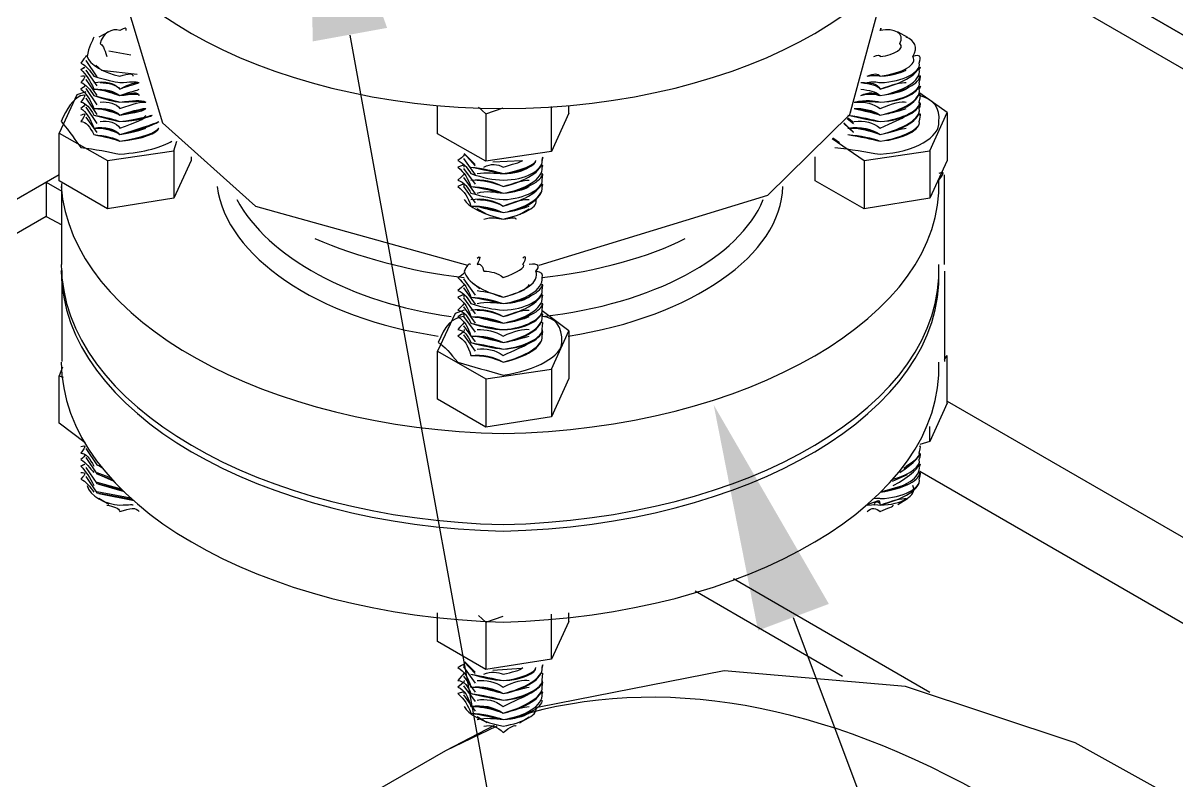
# Model space of a CAD drawing. Header units: inches. Extents: x 0.3 to 33.8, y 15.5 to 37.1.
# Drawn here: x 25.062 to 25.979, y 25.415 to 26.017 of the extents above; entities that cross this region are included whole.
import ezdxf

# ---------------------------------------------------------------- set-up
doc = ezdxf.new("R2010")
doc.units = ezdxf.units.IN
doc.header["$MEASUREMENT"] = 0

# ---------------------------------------------------------------- blocks, each defined once
blk = doc.blocks.new('60298_1')
at = {"transparency": 33554687}
for points in [[(25.29204, 26.00289), (25.28933, 26.1856), (25.35114, 26.01364)], [(25.64582, 25.53485), (25.61058, 25.71412), (25.70209, 25.55595)]]:
    blk.add_hatch(color=21, dxfattribs=at).paths.add_polyline_path(points)
for points in [[(26.8589, 25.50281), (25.79561, 26.11682)], [(25.79561, 26.11682), (26.8589, 25.50281)], [(25.78632, 26.09513), (26.83566, 25.48938)], [(25.14339, 26.03574), (25.17282, 25.93814), (25.24667, 25.87204)], [(25.47182, 25.82505), (25.6536, 25.88082), (25.71867, 25.94485), (25.74346, 26.03574)], [(25.12996, 26.01044), (25.12222, 26.00631)], [(25.75688, 26.01044), (25.76463, 26.00631)], [(25.11189, 25.98772), (25.12067, 25.97481)], [(25.11189, 25.98772), (25.11189, 25.98772)], [(25.12996, 25.99546), (25.14752, 25.99236)], [(25.77496, 25.98772), (25.77496, 25.98772)], [(25.11189, 25.97997), (25.12067, 25.96758)], [(25.11189, 25.97997), (25.11189, 25.97997)], [(25.11963, 25.9841), (25.12428, 25.97997)], [(25.12428, 25.97997), (25.15269, 25.97687)], [(25.77496, 25.97997), (25.77496, 25.97997)], [(25.11189, 25.97274), (25.12067, 25.95983)], [(25.11189, 25.97274), (25.11189, 25.97274)], [(25.12222, 25.97429), (25.12222, 25.97429)], [(25.77496, 25.97274), (25.77496, 25.97274)], [(25.10466, 25.96035), (25.09072, 25.92988)], [(25.11189, 25.96293), (25.10466, 25.96035)], [(25.11189, 25.96551), (25.12067, 25.9526)], [(25.11189, 25.96551), (25.11189, 25.96551)], [(25.12222, 25.96654), (25.12222, 25.96654)], [(25.12222, 25.95931), (25.12222, 25.95931)], [(25.79613, 25.9464), (25.77444, 25.9619)], [(25.77496, 25.96551), (25.77496, 25.96551)], [(25.77547, 25.9619), (25.77547, 25.9619)], [(25.11189, 25.95776), (25.12067, 25.94485)], [(25.11189, 25.95776), (25.11189, 25.95776)], [(25.11189, 25.95054), (25.12067, 25.93763)], [(25.11189, 25.95054), (25.11189, 25.95054)], [(25.12222, 25.95208), (25.12222, 25.95208)], [(25.39126, 25.92936), (25.39126, 25.95208)], [(25.4238, 25.95054), (25.42948, 25.94537)], [(25.42948, 25.94537), (25.44342, 25.95002)], [(25.48164, 25.91542), (25.48164, 25.95105)], [(25.49558, 25.94589), (25.49558, 25.95208)], [(25.7228, 25.95208), (25.7228, 25.95208)], [(25.77496, 25.95776), (25.77496, 25.95776)], [(25.77496, 25.95054), (25.77496, 25.95054)], [(25.11189, 25.94279), (25.12067, 25.9304)], [(25.11189, 25.94279), (25.11189, 25.94279)], [(25.12222, 25.94434), (25.12222, 25.94434)], [(25.42948, 25.94537), (25.42948, 25.90767)], [(25.49558, 25.94589), (25.48164, 25.91542)], [(25.7166, 25.94176), (25.72177, 25.93763)], [(25.71712, 25.94227), (25.72177, 25.93866)], [(25.7197, 25.9464), (25.7197, 25.9464)], [(25.72022, 25.94692), (25.72022, 25.94692)], [(25.7228, 25.94434), (25.7228, 25.94434)], [(25.77496, 25.94279), (25.77496, 25.94279)], [(25.78219, 25.91594), (25.79613, 25.9464)], [(25.79613, 25.9464), (25.79613, 25.90819)], [(25.12222, 25.93711), (25.12222, 25.93711)], [(25.71402, 25.93814), (25.72177, 25.93091)], [(25.71402, 25.93763), (25.72177, 25.9304)], [(25.7228, 25.93711), (25.7228, 25.93711)], [(25.09072, 25.89218), (25.09072, 25.92988)], [(25.09072, 25.92988), (25.12893, 25.90819)], [(25.1816, 25.91594), (25.18418, 25.92368)], [(25.42948, 25.90767), (25.39126, 25.92936)], [(25.70472, 25.92575), (25.73003, 25.90819)], [(25.70524, 25.92626), (25.71041, 25.92265)], [(25.12893, 25.90819), (25.1816, 25.91594)], [(25.1816, 25.91594), (25.1816, 25.87824)], [(25.41244, 25.91387), (25.42122, 25.90406)], [(25.41296, 25.91335), (25.42122, 25.90509)], [(25.48164, 25.91542), (25.42948, 25.90767)], [(25.73003, 25.90819), (25.78219, 25.91594)], [(25.78219, 25.91594), (25.78219, 25.87824)], [(25.12893, 25.90819), (25.12893, 25.86998)], [(25.19555, 25.90819), (25.1816, 25.87824)], [(25.19555, 25.91129), (25.19555, 25.90819)], [(25.41192, 25.91077), (25.41192, 25.91077)], [(25.41192, 25.90974), (25.42122, 25.89683)], [(25.43516, 25.90716), (25.45788, 25.90819)], [(25.47492, 25.91077), (25.47492, 25.91077)], [(25.6913, 25.89218), (25.6913, 25.91129)], [(25.73003, 25.90819), (25.73003, 25.86998)], [(25.79613, 25.90819), (25.78219, 25.87824)], [(25.09072, 25.89683), (24.3476, 25.4677)], [(25.09072, 25.89683), (25.08039, 25.89115)], [(25.41192, 25.90303), (25.41192, 25.90303)], [(25.41192, 25.90199), (25.42122, 25.8896)], [(25.41192, 25.8958), (25.41192, 25.8958)], [(25.42225, 25.90354), (25.42225, 25.90354)], [(25.42225, 25.89631), (25.42225, 25.89631)], [(25.47492, 25.90303), (25.47492, 25.90303)], [(25.47492, 25.8958), (25.47492, 25.8958)], [(25.79406, 25.82556), (25.79406, 25.89683)], [(25.08039, 25.89115), (25.08039, 25.86378)], [(25.08039, 25.89115), (25.09278, 25.88392)], [(25.12893, 25.86998), (25.09072, 25.89218)], [(25.09278, 25.82556), (25.09278, 25.89011)], [(25.41192, 25.89476), (25.42122, 25.88185)], [(25.41192, 25.88805), (25.41192, 25.88805)], [(25.41192, 25.88753), (25.42122, 25.87462)], [(25.42225, 25.88857), (25.42225, 25.88857)], [(25.47492, 25.88805), (25.47492, 25.88805)], [(25.73003, 25.86998), (25.6913, 25.89218)], [(25.1816, 25.87824), (25.12893, 25.86998)], [(25.42225, 25.88134), (25.42225, 25.88134)], [(25.78219, 25.87824), (25.73003, 25.86998)], [(25.24667, 25.87204), (25.41502, 25.82505)], [(25.42225, 25.8741), (25.42225, 25.8741)], [(25.43051, 25.86533), (25.42277, 25.86998)], [(25.45633, 25.86533), (25.46408, 25.86998)], [(25.08039, 25.86378), (24.3476, 25.44084)], [(25.08039, 25.86378), (25.09278, 25.85707)], [(25.09278, 25.8204), (25.09278, 25.74862)], [(25.41192, 25.8142), (25.42122, 25.80129)], [(25.41192, 25.8142), (25.41192, 25.8142)], [(25.47492, 25.8142), (25.47492, 25.8142)], [(25.79406, 25.8204), (25.79406, 25.8204)], [(25.79406, 25.8204), (25.79406, 25.74862)], [(25.41192, 25.80697), (25.42122, 25.79406)], [(25.41192, 25.80697), (25.41192, 25.80697)], [(25.41967, 25.81059), (25.42483, 25.80646)], [(25.47492, 25.80697), (25.47492, 25.80697)], [(25.41192, 25.79923), (25.42122, 25.78632)], [(25.41192, 25.79923), (25.41192, 25.79923)], [(25.42225, 25.80078), (25.42225, 25.80078)], [(25.47492, 25.79923), (25.47492, 25.79923)], [(25.40521, 25.78683), (25.39126, 25.75688)], [(25.41244, 25.78942), (25.40521, 25.78683)], [(25.41192, 25.792), (25.42122, 25.77909)], [(25.41192, 25.792), (25.41192, 25.792)], [(25.42225, 25.79354), (25.42225, 25.79354)], [(25.42225, 25.7858), (25.42225, 25.7858)], [(25.49558, 25.77289), (25.47441, 25.7889)], [(25.47492, 25.792), (25.47492, 25.792)], [(25.41192, 25.78425), (25.42122, 25.77186)], [(25.41192, 25.78425), (25.41192, 25.78425)], [(25.41192, 25.77702), (25.42122, 25.76411)], [(25.41192, 25.77702), (25.41192, 25.77702)], [(25.42225, 25.77857), (25.42225, 25.77857)], [(25.47492, 25.78425), (25.47492, 25.78425)], [(25.47492, 25.77702), (25.47492, 25.77702)], [(25.41192, 25.76979), (25.42122, 25.75688)], [(25.41192, 25.76979), (25.41192, 25.76979)], [(25.42225, 25.77082), (25.42225, 25.77082)], [(25.47492, 25.76979), (25.47492, 25.76979)], [(25.48164, 25.74242), (25.49558, 25.77289)], [(25.49558, 25.77289), (25.49558, 25.73519)], [(25.42225, 25.7636), (25.42225, 25.7636)], [(25.39126, 25.71867), (25.39126, 25.75688)], [(25.39126, 25.75688), (25.42948, 25.73468)], [(25.79406, 25.75017), (25.79613, 25.75327)], [(25.79613, 25.71557), (25.79613, 25.75327)], [(25.79613, 25.75327), (25.79613, 25.75327)], [(25.0933, 25.74397), (25.09072, 25.73726)], [(25.42948, 25.73468), (25.48164, 25.74242)], [(25.48164, 25.74242), (25.48164, 25.70472)], [(25.09072, 25.73726), (25.09381, 25.73623)], [(25.09072, 25.69956), (25.09072, 25.73726)], [(25.42948, 25.73468), (25.42948, 25.69646)], [(25.49558, 25.73519), (25.48164, 25.70472)], [(25.42948, 25.69646), (25.39126, 25.71867)], [(25.79613, 25.71557), (25.78219, 25.6851)], [(25.79613, 25.71712), (26.29188, 25.43103)], [(25.48164, 25.70472), (25.42948, 25.69646)], [(25.11137, 25.68407), (25.09072, 25.69956)], [(25.78219, 25.6851), (25.78219, 25.69698)], [(25.78219, 25.6851), (25.77444, 25.68252)], [(25.11189, 25.68045), (25.11189, 25.68045)], [(25.11189, 25.67942), (25.12067, 25.66651)], [(25.77496, 25.68045), (25.77496, 25.68045)], [(25.11189, 25.67271), (25.11189, 25.67271)], [(25.11189, 25.67219), (25.12067, 25.65928)], [(25.12067, 25.66754), (25.12067, 25.66754)], [(25.12067, 25.66651), (25.12428, 25.66496)], [(25.12222, 25.666), (25.12531, 25.66393)], [(25.76153, 25.66393), (25.76463, 25.666)], [(25.77496, 25.67271), (25.77496, 25.67271)], [(25.11189, 25.66548), (25.11189, 25.66548)], [(25.11189, 25.66444), (25.12067, 25.65153)], [(25.11189, 25.65825), (25.11189, 25.65825)], [(25.11189, 25.65721), (25.12067, 25.6443)], [(25.12067, 25.66031), (25.13203, 25.65618)], [(25.12067, 25.65928), (25.13306, 25.65463)], [(25.12222, 25.65876), (25.1341, 25.6536)], [(25.75275, 25.6536), (25.76463, 25.65876)], [(25.77444, 25.66135), (26.25625, 25.383)], [(25.77496, 25.66548), (25.77496, 25.66548)], [(25.77496, 25.65825), (25.77496, 25.65825)], [(25.12067, 25.65257), (25.13977, 25.6474)], [(25.12067, 25.65153), (25.14081, 25.64637)], [(25.12222, 25.65102), (25.14236, 25.64534)], [(25.74449, 25.64534), (25.76463, 25.65102)], [(25.12067, 25.64534), (25.14752, 25.64017)], [(25.12067, 25.6443), (25.14855, 25.63914)], [(25.12222, 25.64379), (25.1501, 25.63811)], [(25.12996, 25.63501), (25.12222, 25.63966)], [(25.75688, 25.63501), (25.76463, 25.63966)], [(25.62623, 25.57614), (25.78219, 25.48577)], [(25.59576, 25.56633), (25.71299, 25.49868)], [(25.39126, 25.52605), (25.39126, 25.54877)], [(25.4238, 25.5467), (25.42948, 25.54154)], [(25.48164, 25.5121), (25.48164, 25.54774)], [(25.49558, 25.54206), (25.49558, 25.54877)], [(25.42948, 25.54154), (25.44342, 25.54619)], [(25.42948, 25.54154), (25.42948, 25.50384)], [(25.49558, 25.54206), (25.48164, 25.5121)], [(25.42948, 25.50384), (25.39126, 25.52605)], [(25.41244, 25.51004), (25.42122, 25.50074)], [(25.41296, 25.51004), (25.42122, 25.50178)], [(25.48164, 25.5121), (25.42948, 25.50384)], [(25.41192, 25.50694), (25.41192, 25.50694)], [(25.41192, 25.50591), (25.42122, 25.493)], [(25.43516, 25.50333), (25.45788, 25.50488)], [(26.2986, 23.87871), (26.41633, 23.97476), (26.49741, 24.09818), (26.54234, 24.23348), (26.55835, 24.37446), (26.52117, 24.65952), (26.41014, 24.93683), (26.23921, 25.18367), (26.0218, 25.37681), (25.89786, 25.44549), (25.76308, 25.49042), (25.619, 25.50281), (25.47182, 25.47389)], [(25.47492, 25.50694), (25.47492, 25.50694)], [(25.41192, 25.49919), (25.41192, 25.49919)], [(25.41192, 25.49868), (25.42122, 25.48577)], [(25.41192, 25.49197), (25.41192, 25.49197)], [(25.42225, 25.49971), (25.42225, 25.49971)], [(25.42225, 25.49248), (25.42225, 25.49248)], [(25.47492, 25.49919), (25.47492, 25.49919)], [(25.47492, 25.49197), (25.47492, 25.49197)], [(25.41192, 25.49093), (25.42122, 25.47854)], [(25.41192, 25.48473), (25.41192, 25.48473)], [(25.41192, 25.4837), (25.42122, 25.47079)], [(25.42225, 25.48525), (25.42225, 25.48525)], [(25.47492, 25.48473), (25.47492, 25.48473)], [(25.42225, 25.47751), (25.42225, 25.47751)], [(25.42225, 25.47028), (25.42225, 25.47028)], [(25.43051, 25.4615), (25.42277, 25.46614)], [(25.45633, 25.4615), (25.46408, 25.46614)], [(25.43619, 25.45943), (25.39746, 25.43929)], [(25.43826, 25.45892), (25.39746, 25.43929)], [(25.39746, 25.43929), (25.25597, 25.3577)]]:
    blk.add_lwpolyline(points, dxfattribs=at)
at = {"color": 21, "transparency": 33554687}
for points in [[(25.32155, 26.00786), (26.29756, 20.64135), (26.11733, 20.64135)], [(25.67374, 25.54516), (27.47962, 20.73481), (27.65985, 20.73481)]]:
    blk.add_lwpolyline(points, dxfattribs=at)
at = {"transparency": 33554687}
for points, knots in [([(25.09226, 26.1509), (25.09323, 26.04089), (25.25014, 25.9503), (25.44342, 25.9495), (25.63723, 25.9503), (25.79413, 26.04089), (25.78942, 26.1509)], [0, 0, 0, 0, 1, 1, 1, 2, 2, 2, 2]), ([(25.11809, 26.00631), (25.11703, 26.00319), (25.11394, 25.99888), (25.11292, 25.99081), (25.11394, 25.98502), (25.12709, 25.97743), (25.13874, 25.97532), (25.14637, 25.97743), (25.14942, 25.97771), (25.14907, 25.97532)], [0, 0, 0, 0, 1, 1, 1, 2, 2, 2, 3, 3, 3, 3]), ([(25.14391, 26.01147), (25.14387, 26.01391), (25.14358, 26.01391), (25.13874, 26.01147), (25.13304, 26.01391), (25.12472, 26.00911), (25.12325, 26.00114), (25.12472, 26.00035), (25.12668, 25.99761), (25.12841, 25.99081)], [0, 0, 0, 0, 1, 1, 1, 2, 2, 2, 3, 3, 3, 3]), ([(25.73261, 25.97532), (25.73794, 25.97771), (25.741, 25.97743), (25.74294, 25.97532), (25.76028, 25.97743), (25.77343, 25.98502), (25.76876, 25.99081), (25.77343, 25.99888), (25.77033, 26.00319), (25.7636, 26.00631)], [0, 0, 0, 0, 1, 1, 1, 2, 2, 2, 3, 3, 3, 3]), ([(25.73777, 25.99081), (25.74095, 25.99258), (25.74251, 25.99246), (25.74294, 25.99081), (25.75433, 25.99246), (25.76264, 25.99727), (25.75843, 26.00114), (25.76264, 26.00911), (25.75433, 26.01391), (25.74294, 26.01147), (25.74378, 26.01391), (25.7435, 26.01391), (25.74294, 26.01147)], [0, 0, 0, 0, 1, 1, 1, 2, 2, 2, 3, 3, 3, 4, 4, 4, 4]), ([(25.11292, 25.99081), (25.11267, 25.99306), (25.11201, 25.99094), (25.10776, 25.98565), (25.11201, 25.984), (25.1153, 25.9794), (25.11809, 25.97532)], [0, 0, 0, 0, 1, 1, 1, 2, 2, 2, 2]), ([(25.73261, 25.97016), (25.73628, 25.97115), (25.74015, 25.97072), (25.74294, 25.97016), (25.76135, 25.97072), (25.77536, 25.97881), (25.77392, 25.98565), (25.77536, 25.99094), (25.7747, 25.99306), (25.76876, 25.99081)], [0, 0, 0, 0, 1, 1, 1, 2, 2, 2, 3, 3, 3, 3]), ([(25.10776, 25.98049), (25.11217, 25.98354), (25.11201, 25.98245), (25.10776, 25.98049), (25.11201, 25.97657), (25.1153, 25.97197), (25.11809, 25.965)], [0, 0, 0, 0, 1, 1, 1, 2, 2, 2, 2]), ([(25.72745, 25.97016), (25.73603, 25.97025), (25.74003, 25.96979), (25.74294, 25.965), (25.76135, 25.96979), (25.77536, 25.97788), (25.77392, 25.98565)], [0, 0, 0, 0, 1, 1, 1, 2, 2, 2, 2]), ([(25.72745, 25.965), (25.73418, 25.96398), (25.73909, 25.96329), (25.74294, 25.95983), (25.76135, 25.96329), (25.77536, 25.97138), (25.77392, 25.98049), (25.77536, 25.98245), (25.77519, 25.98354), (25.77392, 25.98049)], [0, 0, 0, 0, 1, 1, 1, 2, 2, 2, 3, 3, 3, 3]), ([(25.73261, 25.97532), (25.73758, 25.97624), (25.74081, 25.97589), (25.74294, 25.97532), (25.75401, 25.97589), (25.7631, 25.97912), (25.7636, 25.98049)], [0, 0, 0, 0, 1, 1, 1, 2, 2, 2, 2]), ([(25.10776, 25.97532), (25.11217, 25.9761), (25.11201, 25.97502), (25.10776, 25.97016), (25.11201, 25.96913), (25.1153, 25.96454), (25.11809, 25.95983)], [0, 0, 0, 0, 1, 1, 1, 2, 2, 2, 2]), ([(25.11809, 25.97532), (25.12704, 25.97263), (25.135, 25.97072), (25.13874, 25.97016), (25.14721, 25.97072), (25.15109, 25.97115), (25.15423, 25.97016)], [0, 0, 0, 0, 1, 1, 1, 2, 2, 2, 2]), ([(25.11809, 25.97016), (25.12704, 25.9717), (25.135, 25.96979), (25.13874, 25.965), (25.14734, 25.96979), (25.15133, 25.97025), (25.15423, 25.97016)], [0, 0, 0, 0, 1, 1, 1, 2, 2, 2, 2]), ([(25.12325, 25.97016), (25.1296, 25.97006), (25.1363, 25.96846), (25.13874, 25.965), (25.14754, 25.96846), (25.15171, 25.96905), (25.15423, 25.97016)], [0, 0, 0, 0, 1, 1, 1, 2, 2, 2, 2]), ([(25.72228, 25.95466), (25.73182, 25.95692), (25.73787, 25.95586), (25.74294, 25.95466), (25.76135, 25.95586), (25.77536, 25.96395), (25.77392, 25.97016), (25.77536, 25.97502), (25.77519, 25.9761), (25.77392, 25.97532)], [0, 0, 0, 0, 1, 1, 1, 2, 2, 2, 3, 3, 3, 3]), ([(25.72228, 25.95466), (25.73151, 25.95605), (25.73771, 25.95493), (25.74294, 25.95466), (25.76135, 25.95493), (25.77536, 25.96302), (25.77392, 25.97016)], [0, 0, 0, 0, 1, 1, 1, 2, 2, 2, 2]), ([(25.72745, 25.95983), (25.73391, 25.96309), (25.73895, 25.96236), (25.74294, 25.95983), (25.76135, 25.96236), (25.77536, 25.97045), (25.77392, 25.97532)], [0, 0, 0, 0, 1, 1, 1, 2, 2, 2, 2]), ([(25.72745, 25.97016), (25.73565, 25.96905), (25.73983, 25.96846), (25.74294, 25.965), (25.75229, 25.96846), (25.76004, 25.97067), (25.7636, 25.97016)], [0, 0, 0, 0, 1, 1, 1, 2, 2, 2, 2]), ([(25.10776, 25.95983), (25.10225, 25.95718), (25.09636, 25.94972), (25.09226, 25.93917), (25.09636, 25.93469), (25.10131, 25.92779), (25.10776, 25.91852)], [0, 0, 0, 0, 1, 1, 1, 2, 2, 2, 2]), ([(25.10776, 25.965), (25.11217, 25.96867), (25.11201, 25.96759), (25.10776, 25.965), (25.11201, 25.9617), (25.1153, 25.95711), (25.11809, 25.9495)], [0, 0, 0, 0, 1, 1, 1, 2, 2, 2, 2]), ([(25.10776, 25.95983), (25.11217, 25.96124), (25.11201, 25.96015), (25.10776, 25.95466), (25.11201, 25.95427), (25.1153, 25.94967), (25.11809, 25.94434)], [0, 0, 0, 0, 1, 1, 1, 2, 2, 2, 2]), ([(25.11809, 25.965), (25.12704, 25.96519), (25.135, 25.96329), (25.13874, 25.95983), (25.14828, 25.96329), (25.15318, 25.96398), (25.15423, 25.965)], [0, 0, 0, 0, 1, 1, 1, 2, 2, 2, 2]), ([(25.11809, 25.965), (25.12704, 25.96426), (25.135, 25.96236), (25.13874, 25.95983), (25.14842, 25.96236), (25.15346, 25.96309), (25.15423, 25.95983)], [0, 0, 0, 0, 1, 1, 1, 2, 2, 2, 2]), ([(25.11809, 25.95983), (25.12704, 25.95776), (25.135, 25.95586), (25.13874, 25.95466), (25.14949, 25.95586), (25.15554, 25.95692), (25.1594, 25.95466)], [0, 0, 0, 0, 1, 1, 1, 2, 2, 2, 2]), ([(25.11809, 25.95983), (25.12704, 25.95683), (25.135, 25.95493), (25.13874, 25.95466), (25.14965, 25.95493), (25.15585, 25.95605), (25.1594, 25.95466)], [0, 0, 0, 0, 1, 1, 1, 2, 2, 2, 2]), ([(25.12325, 25.965), (25.1296, 25.96263), (25.1363, 25.96103), (25.13874, 25.95983), (25.14867, 25.96103), (25.15391, 25.96197), (25.15423, 25.95983)], [0, 0, 0, 0, 1, 1, 1, 2, 2, 2, 2]), ([(25.70679, 25.91852), (25.71968, 25.91763), (25.73162, 25.91477), (25.74294, 25.91335), (25.76999, 25.91477), (25.791, 25.92691), (25.78942, 25.93917), (25.791, 25.94972), (25.78511, 25.95718), (25.77392, 25.95983)], [0, 0, 0, 0, 1, 1, 1, 2, 2, 2, 3, 3, 3, 3]), ([(25.71712, 25.94434), (25.72781, 25.9429), (25.73577, 25.94099), (25.74294, 25.93917), (25.76135, 25.94099), (25.77536, 25.94908), (25.77392, 25.95466), (25.77536, 25.96015), (25.77519, 25.96124), (25.77392, 25.95983)], [0, 0, 0, 0, 1, 1, 1, 2, 2, 2, 3, 3, 3, 3]), ([(25.72228, 25.9495), (25.72917, 25.95001), (25.73649, 25.94843), (25.74294, 25.94434), (25.76135, 25.94843), (25.77536, 25.95651), (25.77392, 25.965), (25.77536, 25.96759), (25.77519, 25.96867), (25.77392, 25.965)], [0, 0, 0, 0, 1, 1, 1, 2, 2, 2, 3, 3, 3, 3]), ([(25.72228, 25.9495), (25.72881, 25.94916), (25.7363, 25.9475), (25.74294, 25.94434), (25.76135, 25.9475), (25.77536, 25.95559), (25.77392, 25.965)], [0, 0, 0, 0, 1, 1, 1, 2, 2, 2, 2]), ([(25.72745, 25.95983), (25.73345, 25.96197), (25.7387, 25.96103), (25.74294, 25.95983), (25.75229, 25.96103), (25.76004, 25.96324), (25.7636, 25.965)], [0, 0, 0, 0, 1, 1, 1, 2, 2, 2, 2]), ([(25.10776, 25.95466), (25.11217, 25.95381), (25.11201, 25.95272), (25.10776, 25.9495), (25.11201, 25.94684), (25.1153, 25.94224), (25.11809, 25.93401)], [0, 0, 0, 0, 1, 1, 1, 2, 2, 2, 2]), ([(25.12325, 25.95466), (25.1296, 25.9552), (25.1363, 25.95359), (25.13874, 25.9495), (25.14998, 25.95359), (25.15642, 25.95506), (25.1594, 25.95466)], [0, 0, 0, 0, 1, 1, 1, 2, 2, 2, 2]), ([(25.71712, 25.94434), (25.72781, 25.94197), (25.73577, 25.94007), (25.74294, 25.93917), (25.76135, 25.94007), (25.77536, 25.94815), (25.77392, 25.95466)], [0, 0, 0, 0, 1, 1, 1, 2, 2, 2, 2]), ([(25.71712, 25.93401), (25.72781, 25.93547), (25.73577, 25.93356), (25.74294, 25.92885), (25.76135, 25.93356), (25.77536, 25.94165), (25.77392, 25.9495), (25.77536, 25.95272), (25.77519, 25.95381), (25.77392, 25.95466)], [0, 0, 0, 0, 1, 1, 1, 2, 2, 2, 3, 3, 3, 3]), ([(25.72228, 25.95466), (25.73094, 25.95506), (25.73738, 25.95359), (25.74294, 25.9495), (25.75229, 25.95359), (25.76004, 25.95581), (25.7636, 25.95466)], [0, 0, 0, 0, 1, 1, 1, 2, 2, 2, 2]), ([(25.10776, 25.94434), (25.11217, 25.94637), (25.11201, 25.94529), (25.10776, 25.93917), (25.11201, 25.93941), (25.1153, 25.93481), (25.11809, 25.92885)], [0, 0, 0, 0, 1, 1, 1, 2, 2, 2, 2]), ([(25.11809, 25.9495), (25.12704, 25.95033), (25.135, 25.94843), (25.13874, 25.94434), (25.15087, 25.94843), (25.1582, 25.95001), (25.1594, 25.9495)], [0, 0, 0, 0, 1, 1, 1, 2, 2, 2, 2]), ([(25.11809, 25.9495), (25.12704, 25.9494), (25.135, 25.9475), (25.13874, 25.94434), (25.15106, 25.9475), (25.15855, 25.94916), (25.1594, 25.9495)], [0, 0, 0, 0, 1, 1, 1, 2, 2, 2, 2]), ([(25.11809, 25.94434), (25.12704, 25.9429), (25.135, 25.94099), (25.13874, 25.93917), (25.15248, 25.94099), (25.16119, 25.94332), (25.16456, 25.94434)], [0, 0, 0, 0, 1, 1, 1, 2, 2, 2, 2]), ([(25.11809, 25.94434), (25.12704, 25.94197), (25.135, 25.94007), (25.13874, 25.93917), (25.15269, 25.94007), (25.16159, 25.9425), (25.16456, 25.94434)], [0, 0, 0, 0, 1, 1, 1, 2, 2, 2, 2]), ([(25.12325, 25.9495), (25.1296, 25.94777), (25.1363, 25.94616), (25.13874, 25.94434), (25.15152, 25.94616), (25.15927, 25.94838), (25.1594, 25.9495)], [0, 0, 0, 0, 1, 1, 1, 2, 2, 2, 2]), ([(25.12325, 25.93917), (25.1296, 25.94034), (25.1363, 25.93873), (25.13874, 25.93401), (25.15152, 25.93873), (25.15927, 25.94094), (25.1594, 25.94434)], [0, 0, 0, 0, 1, 1, 1, 2, 2, 2, 2]), ([(25.71712, 25.93401), (25.72781, 25.93454), (25.73577, 25.93263), (25.74294, 25.92885), (25.76135, 25.93263), (25.77536, 25.94072), (25.77392, 25.9495)], [0, 0, 0, 0, 1, 1, 1, 2, 2, 2, 2]), ([(25.71712, 25.92885), (25.72781, 25.92803), (25.73577, 25.92613), (25.74294, 25.92368), (25.76135, 25.92613), (25.77536, 25.93422), (25.77392, 25.93917), (25.77536, 25.94529), (25.77519, 25.94637), (25.77392, 25.94434)], [0, 0, 0, 0, 1, 1, 1, 2, 2, 2, 3, 3, 3, 3]), ([(25.72228, 25.9495), (25.73037, 25.94777), (25.73708, 25.94616), (25.74294, 25.94434), (25.75229, 25.94616), (25.76004, 25.94838), (25.7636, 25.9495)], [0, 0, 0, 0, 1, 1, 1, 2, 2, 2, 2]), ([(25.72228, 25.93917), (25.73037, 25.94034), (25.73708, 25.93873), (25.74294, 25.93401), (25.75229, 25.93873), (25.76004, 25.94094), (25.7636, 25.94434)], [0, 0, 0, 0, 1, 1, 1, 2, 2, 2, 2]), ([(25.11809, 25.93401), (25.12704, 25.93547), (25.135, 25.93356), (25.13874, 25.92885), (25.15437, 25.93356), (25.16461, 25.93694), (25.16973, 25.93917)], [0, 0, 0, 0, 1, 1, 1, 2, 2, 2, 2]), ([(25.11809, 25.93401), (25.12704, 25.93454), (25.135, 25.93263), (25.13874, 25.92885), (25.15463, 25.93263), (25.16508, 25.93617), (25.16973, 25.93917)], [0, 0, 0, 0, 1, 1, 1, 2, 2, 2, 2]), ([(25.11809, 25.92885), (25.12704, 25.92711), (25.135, 25.9252), (25.13874, 25.92368), (25.15708, 25.9252), (25.16923, 25.93041), (25.16973, 25.93401)], [0, 0, 0, 0, 1, 1, 1, 2, 2, 2, 2]), ([(25.11809, 25.92885), (25.12704, 25.92803), (25.135, 25.92613), (25.13874, 25.92368), (25.15673, 25.92613), (25.16866, 25.93108), (25.16973, 25.93401)], [0, 0, 0, 0, 1, 1, 1, 2, 2, 2, 2]), ([(25.12325, 25.93401), (25.1296, 25.9329), (25.1363, 25.9313), (25.13874, 25.92885), (25.15152, 25.9313), (25.15927, 25.93351), (25.1594, 25.93401)], [0, 0, 0, 0, 1, 1, 1, 2, 2, 2, 2]), ([(25.71712, 25.92885), (25.72781, 25.92711), (25.73577, 25.9252), (25.74294, 25.92368), (25.76135, 25.9252), (25.77536, 25.93329), (25.77392, 25.93917)], [0, 0, 0, 0, 1, 1, 1, 2, 2, 2, 2]), ([(25.72228, 25.93401), (25.73037, 25.9329), (25.73708, 25.9313), (25.74294, 25.92885), (25.75229, 25.9313), (25.76004, 25.93351), (25.7636, 25.93401)], [0, 0, 0, 0, 1, 1, 1, 2, 2, 2, 2]), ([(25.10776, 25.91852), (25.11891, 25.91763), (25.13085, 25.91477), (25.13874, 25.91335), (25.15874, 25.91477), (25.17319, 25.91916), (25.18005, 25.92368)], [0, 0, 0, 0, 1, 1, 1, 2, 2, 2, 2]), ([(25.41244, 25.91335), (25.41256, 25.91294), (25.41239, 25.91187), (25.40727, 25.90819), (25.41239, 25.906), (25.41569, 25.90141), (25.4176, 25.89786)], [0, 0, 0, 0, 1, 1, 1, 2, 2, 2, 2]), ([(25.41244, 25.90303), (25.41256, 25.90555), (25.41239, 25.90446), (25.40727, 25.90303), (25.41239, 25.89857), (25.41569, 25.89398), (25.4176, 25.88753)], [0, 0, 0, 0, 1, 1, 1, 2, 2, 2, 2]), ([(25.4176, 25.89786), (25.42742, 25.89464), (25.43538, 25.89274), (25.44342, 25.8927), (25.46096, 25.89274), (25.47497, 25.90082), (25.47441, 25.90819), (25.47497, 25.91156), (25.47489, 25.91232), (25.47441, 25.90819)], [0, 0, 0, 0, 1, 1, 1, 2, 2, 2, 3, 3, 3, 3]), ([(25.4176, 25.8927), (25.42742, 25.89371), (25.43538, 25.89181), (25.44342, 25.88753), (25.46096, 25.89181), (25.47497, 25.89989), (25.47441, 25.90819)], [0, 0, 0, 0, 1, 1, 1, 2, 2, 2, 2]), ([(25.4176, 25.90303), (25.42742, 25.90114), (25.43538, 25.89924), (25.44342, 25.89786), (25.45798, 25.89924), (25.47046, 25.90483), (25.46924, 25.90819)], [0, 0, 0, 0, 1, 1, 1, 2, 2, 2, 2]), ([(25.4176, 25.90303), (25.42742, 25.90207), (25.43538, 25.90017), (25.44342, 25.89786), (25.45724, 25.90017), (25.46925, 25.9052), (25.46924, 25.90819)], [0, 0, 0, 0, 1, 1, 1, 2, 2, 2, 2]), ([(25.4176, 25.88753), (25.42742, 25.8872), (25.43538, 25.8853), (25.44342, 25.88237), (25.46096, 25.8853), (25.47497, 25.89339), (25.47441, 25.90303), (25.47497, 25.90446), (25.4748, 25.90555), (25.47441, 25.90303)], [0, 0, 0, 0, 1, 1, 1, 2, 2, 2, 3, 3, 3, 3]), ([(25.42793, 25.90303), (25.43373, 25.90617), (25.43865, 25.90533), (25.44342, 25.90303), (25.45032, 25.90533), (25.45671, 25.90678), (25.45892, 25.90819)], [0, 0, 0, 0, 1, 1, 1, 2, 2, 2, 2]), ([(25.41244, 25.89786), (25.41256, 25.89811), (25.41239, 25.89702), (25.40727, 25.8927), (25.41239, 25.89114), (25.41569, 25.88655), (25.4176, 25.88237)], [0, 0, 0, 0, 1, 1, 1, 2, 2, 2, 2]), ([(25.4176, 25.88237), (25.42742, 25.87977), (25.43538, 25.87787), (25.44342, 25.8772), (25.46096, 25.87787), (25.47497, 25.88596), (25.47441, 25.8927), (25.47497, 25.89702), (25.4748, 25.89811), (25.47441, 25.89786)], [0, 0, 0, 0, 1, 1, 1, 2, 2, 2, 3, 3, 3, 3]), ([(25.4176, 25.88753), (25.42742, 25.88627), (25.43538, 25.88437), (25.44342, 25.88237), (25.46096, 25.88437), (25.47497, 25.89246), (25.47441, 25.89786)], [0, 0, 0, 0, 1, 1, 1, 2, 2, 2, 2]), ([(25.42277, 25.89786), (25.42998, 25.8995), (25.43669, 25.8979), (25.44342, 25.89786), (25.4519, 25.8979), (25.45965, 25.90011), (25.46408, 25.90303)], [0, 0, 0, 0, 1, 1, 1, 2, 2, 2, 2]), ([(25.44342, 25.6913), (25.63723, 25.69482), (25.79413, 25.78541), (25.78942, 25.8927), (25.79413, 25.89866), (25.7941, 25.90017), (25.78942, 25.89786)], [0, 0, 0, 0, 1, 1, 1, 2, 2, 2, 2]), ([(25.41244, 25.88753), (25.41256, 25.89068), (25.41239, 25.88959), (25.40727, 25.88753), (25.41239, 25.88371), (25.41569, 25.87912), (25.4176, 25.87204)], [0, 0, 0, 0, 1, 1, 1, 2, 2, 2, 2]), ([(25.4176, 25.8772), (25.42742, 25.87884), (25.43538, 25.87694), (25.44342, 25.87204), (25.46096, 25.87694), (25.47497, 25.88503), (25.47441, 25.8927)], [0, 0, 0, 0, 1, 1, 1, 2, 2, 2, 2]), ([(25.4176, 25.87204), (25.42742, 25.87234), (25.43538, 25.87044), (25.44342, 25.86688), (25.46096, 25.87044), (25.47497, 25.87853), (25.47441, 25.88753), (25.47497, 25.88959), (25.4748, 25.89068), (25.47441, 25.88753)], [0, 0, 0, 0, 1, 1, 1, 2, 2, 2, 3, 3, 3, 3]), ([(25.4176, 25.87204), (25.42742, 25.87141), (25.43538, 25.86951), (25.44342, 25.86688), (25.46096, 25.86951), (25.47497, 25.8776), (25.47441, 25.88753)], [0, 0, 0, 0, 1, 1, 1, 2, 2, 2, 2]), ([(25.42277, 25.8927), (25.42998, 25.89207), (25.43669, 25.89047), (25.44342, 25.88753), (25.4519, 25.89047), (25.45965, 25.89268), (25.46408, 25.8927)], [0, 0, 0, 0, 1, 1, 1, 2, 2, 2, 2]), ([(25.42277, 25.88237), (25.42998, 25.88464), (25.43669, 25.88304), (25.44342, 25.88237), (25.4519, 25.88304), (25.45965, 25.88525), (25.46408, 25.88753)], [0, 0, 0, 0, 1, 1, 1, 2, 2, 2, 2]), ([(25.41244, 25.8772), (25.41499, 25.8722), (25.42793, 25.86503), (25.44342, 25.86171), (25.45943, 25.86503), (25.47237, 25.8722), (25.46924, 25.8772)], [0, 0, 0, 0, 1, 1, 1, 2, 2, 2, 2]), ([(25.42277, 25.8772), (25.42998, 25.87721), (25.43669, 25.8756), (25.44342, 25.87204), (25.4519, 25.8756), (25.45965, 25.87782), (25.46408, 25.8772)], [0, 0, 0, 0, 1, 1, 1, 2, 2, 2, 2]), ([(25.42277, 25.87204), (25.42998, 25.86978), (25.43669, 25.86817), (25.44342, 25.86688), (25.4519, 25.86817), (25.45965, 25.87038), (25.46408, 25.87204)], [0, 0, 0, 0, 1, 1, 1, 2, 2, 2, 2]), ([(25.42793, 25.86171), (25.43403, 25.86358), (25.43876, 25.86245), (25.44342, 25.86171), (25.44861, 25.86245), (25.45333, 25.86358), (25.45375, 25.86171)], [0, 0, 0, 0, 1, 1, 1, 2, 2, 2, 2]), ([(25.42277, 25.83073), (25.42571, 25.8329), (25.42511, 25.83134), (25.42277, 25.82556), (25.42511, 25.82692), (25.42706, 25.82419), (25.42793, 25.8204)], [0, 0, 0, 0, 1, 1, 1, 2, 2, 2, 2]), ([(25.42793, 25.8204), (25.43403, 25.82017), (25.43876, 25.81904), (25.44342, 25.81524), (25.45394, 25.81904), (25.46226, 25.82384), (25.45892, 25.82556), (25.46226, 25.83134), (25.46165, 25.8329), (25.45892, 25.83073)], [0, 0, 0, 0, 1, 1, 1, 2, 2, 2, 3, 3, 3, 3]), ([(25.09226, 25.8204), (25.09324, 25.82221), (25.09323, 25.82136), (25.09226, 25.8204), (25.09323, 25.70876), (25.25014, 25.61818), (25.44342, 25.61384), (25.63723, 25.61818), (25.79413, 25.70876), (25.78942, 25.8204)], [0, 0, 0, 0, 1, 1, 1, 2, 2, 2, 3, 3, 3, 3]), ([(25.4176, 25.82556), (25.41571, 25.82692), (25.41432, 25.82396), (25.41244, 25.8204), (25.41432, 25.81159), (25.42747, 25.804), (25.44342, 25.79974), (25.4599, 25.804), (25.47304, 25.81159), (25.46924, 25.8204), (25.47304, 25.82396), (25.47166, 25.82692), (25.46408, 25.82556)], [0, 0, 0, 0, 1, 1, 1, 2, 2, 2, 3, 3, 3, 4, 4, 4, 4]), ([(25.41244, 25.8204), (25.41305, 25.81963), (25.41239, 25.81751), (25.40727, 25.81524), (25.41239, 25.81057), (25.41569, 25.80598), (25.4176, 25.79974)], [0, 0, 0, 0, 1, 1, 1, 2, 2, 2, 2]), ([(25.4176, 25.79974), (25.42742, 25.7992), (25.43538, 25.7973), (25.44342, 25.79458), (25.46096, 25.7973), (25.47497, 25.80539), (25.47441, 25.81524), (25.47497, 25.81751), (25.47431, 25.81963), (25.46924, 25.8204)], [0, 0, 0, 0, 1, 1, 1, 2, 2, 2, 3, 3, 3, 3]), ([(25.41244, 25.81007), (25.41256, 25.81011), (25.41239, 25.80902), (25.40727, 25.80491), (25.41239, 25.80314), (25.41569, 25.79854), (25.4176, 25.79458)], [0, 0, 0, 0, 1, 1, 1, 2, 2, 2, 2]), ([(25.4176, 25.79974), (25.42742, 25.79827), (25.43538, 25.79637), (25.44342, 25.79458), (25.46096, 25.79637), (25.47497, 25.80445), (25.47441, 25.81007)], [0, 0, 0, 0, 1, 1, 1, 2, 2, 2, 2]), ([(25.4176, 25.79458), (25.42742, 25.79177), (25.43538, 25.78987), (25.44342, 25.78942), (25.46096, 25.78987), (25.47497, 25.79795), (25.47441, 25.80491), (25.47497, 25.80902), (25.4748, 25.81011), (25.47441, 25.81007)], [0, 0, 0, 0, 1, 1, 1, 2, 2, 2, 3, 3, 3, 3]), ([(25.4176, 25.78942), (25.42742, 25.79084), (25.43538, 25.78894), (25.44342, 25.78425), (25.46096, 25.78894), (25.47497, 25.79702), (25.47441, 25.80491)], [0, 0, 0, 0, 1, 1, 1, 2, 2, 2, 2]), ([(25.42277, 25.80491), (25.42998, 25.80407), (25.43669, 25.80246), (25.44342, 25.79974), (25.45362, 25.80246), (25.46272, 25.80569), (25.46408, 25.81007)], [0, 0, 0, 0, 1, 1, 1, 2, 2, 2, 2]), ([(25.41244, 25.79974), (25.41256, 25.80268), (25.41239, 25.80159), (25.40727, 25.79974), (25.41239, 25.79571), (25.41569, 25.79111), (25.4176, 25.78425)], [0, 0, 0, 0, 1, 1, 1, 2, 2, 2, 2]), ([(25.41244, 25.79458), (25.41256, 25.79524), (25.41239, 25.79415), (25.40727, 25.78942), (25.41239, 25.78827), (25.41569, 25.78368), (25.4176, 25.77909)], [0, 0, 0, 0, 1, 1, 1, 2, 2, 2, 2]), ([(25.4176, 25.78425), (25.42742, 25.78434), (25.43538, 25.78243), (25.44342, 25.77909), (25.46096, 25.78243), (25.47497, 25.79052), (25.47441, 25.79974), (25.47497, 25.80159), (25.4748, 25.80268), (25.47441, 25.79974)], [0, 0, 0, 0, 1, 1, 1, 2, 2, 2, 3, 3, 3, 3]), ([(25.4176, 25.77909), (25.42742, 25.7769), (25.43538, 25.775), (25.44342, 25.77392), (25.46096, 25.775), (25.47497, 25.78309), (25.47441, 25.78942), (25.47497, 25.79415), (25.4748, 25.79524), (25.47441, 25.79458)], [0, 0, 0, 0, 1, 1, 1, 2, 2, 2, 3, 3, 3, 3]), ([(25.4176, 25.78425), (25.42742, 25.7834), (25.43538, 25.7815), (25.44342, 25.77909), (25.46096, 25.7815), (25.47497, 25.78959), (25.47441, 25.79458)], [0, 0, 0, 0, 1, 1, 1, 2, 2, 2, 2]), ([(25.42277, 25.79458), (25.42998, 25.79663), (25.43669, 25.79503), (25.44342, 25.79458), (25.4519, 25.79503), (25.45965, 25.79725), (25.46408, 25.79974)], [0, 0, 0, 0, 1, 1, 1, 2, 2, 2, 2]), ([(25.41244, 25.78425), (25.41256, 25.78781), (25.41239, 25.78672), (25.40727, 25.78425), (25.41239, 25.78084), (25.41569, 25.77625), (25.4176, 25.76876)], [0, 0, 0, 0, 1, 1, 1, 2, 2, 2, 2]), ([(25.4176, 25.77909), (25.42742, 25.77597), (25.43538, 25.77407), (25.44342, 25.77392), (25.46096, 25.77407), (25.47497, 25.78216), (25.47441, 25.78942)], [0, 0, 0, 0, 1, 1, 1, 2, 2, 2, 2]), ([(25.4176, 25.76876), (25.42742, 25.76947), (25.43538, 25.76757), (25.44342, 25.7636), (25.46096, 25.76757), (25.47497, 25.77565), (25.47441, 25.78425), (25.47497, 25.78672), (25.4748, 25.78781), (25.47441, 25.78425)], [0, 0, 0, 0, 1, 1, 1, 2, 2, 2, 3, 3, 3, 3]), ([(25.42277, 25.78942), (25.42998, 25.7892), (25.43669, 25.7876), (25.44342, 25.78425), (25.4519, 25.7876), (25.45965, 25.78981), (25.46408, 25.78942)], [0, 0, 0, 0, 1, 1, 1, 2, 2, 2, 2]), ([(25.41244, 25.78425), (25.40264, 25.78376), (25.39675, 25.77629), (25.39178, 25.7636), (25.39675, 25.76126), (25.40169, 25.75437), (25.40727, 25.7481)], [0, 0, 0, 0, 1, 1, 1, 2, 2, 2, 2]), ([(25.40727, 25.7481), (25.4193, 25.7442), (25.43124, 25.74135), (25.44342, 25.73777), (25.4696, 25.74135), (25.49062, 25.75348), (25.4899, 25.7636), (25.49062, 25.77629), (25.48472, 25.78376), (25.47441, 25.78425)], [0, 0, 0, 0, 1, 1, 1, 2, 2, 2, 3, 3, 3, 3]), ([(25.41244, 25.77909), (25.41256, 25.78038), (25.41239, 25.77929), (25.40727, 25.77392), (25.41239, 25.77341), (25.41569, 25.76882), (25.4176, 25.7636)], [0, 0, 0, 0, 1, 1, 1, 2, 2, 2, 2]), ([(25.4176, 25.76876), (25.42742, 25.76854), (25.43538, 25.76664), (25.44342, 25.7636), (25.46096, 25.76664), (25.47497, 25.77473), (25.47441, 25.78425)], [0, 0, 0, 0, 1, 1, 1, 2, 2, 2, 2]), ([(25.4176, 25.7636), (25.42742, 25.76204), (25.43538, 25.76013), (25.44342, 25.75843), (25.46096, 25.76013), (25.47497, 25.76822), (25.47441, 25.77392), (25.47497, 25.77929), (25.4748, 25.78038), (25.47441, 25.77909)], [0, 0, 0, 0, 1, 1, 1, 2, 2, 2, 3, 3, 3, 3]), ([(25.42277, 25.78425), (25.42998, 25.78177), (25.43669, 25.78017), (25.44342, 25.77909), (25.4519, 25.78017), (25.45965, 25.78238), (25.46408, 25.78425)], [0, 0, 0, 0, 1, 1, 1, 2, 2, 2, 2]), ([(25.41244, 25.77392), (25.41256, 25.77294), (25.41239, 25.77186), (25.40727, 25.76876), (25.41239, 25.76598), (25.41569, 25.76138), (25.4176, 25.75327)], [0, 0, 0, 0, 1, 1, 1, 2, 2, 2, 2]), ([(25.4176, 25.7636), (25.42742, 25.76111), (25.43538, 25.75921), (25.44342, 25.75843), (25.46096, 25.75921), (25.47497, 25.76729), (25.47441, 25.77392)], [0, 0, 0, 0, 1, 1, 1, 2, 2, 2, 2]), ([(25.4176, 25.75327), (25.42742, 25.75461), (25.43538, 25.7527), (25.44342, 25.7481), (25.46096, 25.7527), (25.47497, 25.76079), (25.47441, 25.76876), (25.47497, 25.77186), (25.4748, 25.77294), (25.47441, 25.77392)], [0, 0, 0, 0, 1, 1, 1, 2, 2, 2, 3, 3, 3, 3]), ([(25.4176, 25.75327), (25.42742, 25.75368), (25.43538, 25.75177), (25.44342, 25.7481), (25.46096, 25.75177), (25.47497, 25.75986), (25.47441, 25.76876)], [0, 0, 0, 0, 1, 1, 1, 2, 2, 2, 2]), ([(25.42277, 25.77392), (25.42998, 25.77434), (25.43669, 25.77274), (25.44342, 25.76876), (25.4519, 25.77274), (25.45965, 25.77495), (25.46408, 25.77392)], [0, 0, 0, 0, 1, 1, 1, 2, 2, 2, 2]), ([(25.42277, 25.76876), (25.42998, 25.76691), (25.43669, 25.7653), (25.44342, 25.7636), (25.4519, 25.7653), (25.45965, 25.76752), (25.46408, 25.76876)], [0, 0, 0, 0, 1, 1, 1, 2, 2, 2, 2]), ([(25.42277, 25.75843), (25.42998, 25.75948), (25.43669, 25.75787), (25.44342, 25.75327), (25.4519, 25.75787), (25.45965, 25.76008), (25.46408, 25.7636)], [0, 0, 0, 0, 1, 1, 1, 2, 2, 2, 2]), ([(25.09226, 25.7481), (25.09323, 25.63723), (25.25014, 25.54664), (25.44342, 25.54154), (25.63723, 25.54664), (25.79413, 25.63723), (25.78942, 25.7481)], [0, 0, 0, 0, 1, 1, 1, 2, 2, 2, 2]), ([(25.10776, 25.68097), (25.11211, 25.68227), (25.11201, 25.68142), (25.10776, 25.67581), (25.11201, 25.67577), (25.1153, 25.67118), (25.11809, 25.66548)], [0, 0, 0, 0, 1, 1, 1, 2, 2, 2, 2]), ([(25.10776, 25.67581), (25.11217, 25.67531), (25.11201, 25.67422), (25.10776, 25.67064), (25.11201, 25.66834), (25.1153, 25.66374), (25.11809, 25.66031)], [0, 0, 0, 0, 1, 1, 1, 2, 2, 2, 2]), ([(25.75327, 25.65515), (25.76732, 25.6589), (25.77536, 25.66562), (25.77392, 25.67064), (25.77536, 25.67422), (25.77519, 25.67531), (25.77392, 25.67581)], [0, 0, 0, 0, 1, 1, 1, 2, 2, 2, 2]), ([(25.7636, 25.66548), (25.77107, 25.66992), (25.77536, 25.67509), (25.77392, 25.67581), (25.77536, 25.68133), (25.77528, 25.68209), (25.77392, 25.68097)], [0, 0, 0, 0, 1, 1, 1, 2, 2, 2, 2]), ([(25.10776, 25.66548), (25.11217, 25.66788), (25.11201, 25.66679), (25.10776, 25.66548), (25.11201, 25.66091), (25.1153, 25.65631), (25.11809, 25.64999)], [0, 0, 0, 0, 1, 1, 1, 2, 2, 2, 2]), ([(25.74294, 25.64482), (25.76313, 25.64862), (25.77536, 25.6564), (25.77392, 25.66548), (25.77536, 25.66679), (25.77519, 25.66788), (25.77392, 25.66548)], [0, 0, 0, 0, 1, 1, 1, 2, 2, 2, 2]), ([(25.10776, 25.66031), (25.11217, 25.66045), (25.11201, 25.65936), (25.10776, 25.65515), (25.11201, 25.65347), (25.1153, 25.64888), (25.11809, 25.64482)], [0, 0, 0, 0, 1, 1, 1, 2, 2, 2, 2]), ([(25.73777, 25.63966), (25.74095, 25.64027), (25.74251, 25.6402), (25.74294, 25.63966), (25.76135, 25.6402), (25.77536, 25.64829), (25.77392, 25.65515), (25.77536, 25.65936), (25.77519, 25.66045), (25.77392, 25.66031)], [0, 0, 0, 0, 1, 1, 1, 2, 2, 2, 3, 3, 3, 3]), ([(25.11292, 25.64999), (25.1146, 25.64197), (25.12754, 25.63479), (25.13874, 25.63449), (25.14667, 25.63479), (25.15002, 25.63513), (25.14907, 25.63449)], [0, 0, 0, 0, 1, 1, 1, 2, 2, 2, 2]), ([(25.73261, 25.63449), (25.73734, 25.63513), (25.7407, 25.63479), (25.74294, 25.63449), (25.75982, 25.63479), (25.77276, 25.64197), (25.76876, 25.64999)], [0, 0, 0, 0, 1, 1, 1, 2, 2, 2, 2]), ([(25.73777, 25.63449), (25.74032, 25.63937), (25.74219, 25.63927), (25.74294, 25.63449), (25.76135, 25.63927), (25.77536, 25.64736), (25.77392, 25.65515)], [0, 0, 0, 0, 1, 1, 1, 2, 2, 2, 2]), ([(25.73261, 25.63449), (25.73946, 25.63811), (25.74176, 25.63794), (25.74294, 25.63449), (25.75229, 25.63794), (25.76004, 25.64015), (25.7636, 25.63966)], [0, 0, 0, 0, 1, 1, 1, 2, 2, 2, 2]), ([(25.12841, 25.63449), (25.13365, 25.63334), (25.13837, 25.63221), (25.13874, 25.62933), (25.14744, 25.63221), (25.15147, 25.63301), (25.15423, 25.62933)], [0, 0, 0, 0, 1, 1, 1, 2, 2, 2, 2]), ([(25.73261, 25.62933), (25.7359, 25.63301), (25.73992, 25.63221), (25.74294, 25.62933), (25.749, 25.63221), (25.75372, 25.63334), (25.75327, 25.63449)], [0, 0, 0, 0, 1, 1, 1, 2, 2, 2, 2]), ([(25.41244, 25.50539), (25.41256, 25.50928), (25.41239, 25.50821), (25.40727, 25.50539), (25.41239, 25.50234), (25.41569, 25.49775), (25.4176, 25.4899)], [0, 0, 0, 0, 1, 1, 1, 2, 2, 2, 2]), ([(25.41244, 25.50023), (25.41256, 25.50188), (25.41239, 25.50079), (25.40727, 25.49506), (25.41239, 25.49491), (25.41569, 25.49032), (25.4176, 25.48473)], [0, 0, 0, 0, 1, 1, 1, 2, 2, 2, 2]), ([(25.4176, 25.4899), (25.42742, 25.49098), (25.43538, 25.48907), (25.44342, 25.48473), (25.46096, 25.48907), (25.47497, 25.49716), (25.47441, 25.50539), (25.47497, 25.5079), (25.47489, 25.50866), (25.47441, 25.50539)], [0, 0, 0, 0, 1, 1, 1, 2, 2, 2, 3, 3, 3, 3]), ([(25.4176, 25.4899), (25.42742, 25.49005), (25.43538, 25.48814), (25.44342, 25.48473), (25.46096, 25.48814), (25.47497, 25.49623), (25.47441, 25.50539)], [0, 0, 0, 0, 1, 1, 1, 2, 2, 2, 2]), ([(25.4176, 25.50023), (25.42742, 25.49748), (25.43538, 25.49557), (25.44342, 25.49506), (25.45798, 25.49557), (25.47046, 25.50117), (25.46924, 25.50539)], [0, 0, 0, 0, 1, 1, 1, 2, 2, 2, 2]), ([(25.4176, 25.50023), (25.42742, 25.49841), (25.43538, 25.4965), (25.44342, 25.49506), (25.45724, 25.4965), (25.46925, 25.50154), (25.46924, 25.50539)], [0, 0, 0, 0, 1, 1, 1, 2, 2, 2, 2]), ([(25.4176, 25.48473), (25.42742, 25.48354), (25.43538, 25.48164), (25.44342, 25.47957), (25.46096, 25.48164), (25.47497, 25.48972), (25.47441, 25.49506), (25.47497, 25.50079), (25.4748, 25.50188), (25.47441, 25.50023)], [0, 0, 0, 0, 1, 1, 1, 2, 2, 2, 3, 3, 3, 3]), ([(25.42793, 25.50023), (25.43373, 25.5025), (25.43865, 25.50167), (25.44342, 25.50023), (25.45032, 25.50167), (25.45671, 25.50312), (25.45892, 25.50539)], [0, 0, 0, 0, 1, 1, 1, 2, 2, 2, 2]), ([(25.41244, 25.49506), (25.41256, 25.49445), (25.41239, 25.49336), (25.40727, 25.4899), (25.41239, 25.48748), (25.41569, 25.48289), (25.4176, 25.47441)], [0, 0, 0, 0, 1, 1, 1, 2, 2, 2, 2]), ([(25.4176, 25.47441), (25.42742, 25.47611), (25.43538, 25.47421), (25.44342, 25.46924), (25.46096, 25.47421), (25.47497, 25.48229), (25.47441, 25.4899), (25.47497, 25.49336), (25.4748, 25.49445), (25.47441, 25.49506)], [0, 0, 0, 0, 1, 1, 1, 2, 2, 2, 3, 3, 3, 3]), ([(25.4176, 25.48473), (25.42742, 25.48261), (25.43538, 25.48071), (25.44342, 25.47957), (25.46096, 25.48071), (25.47497, 25.4888), (25.47441, 25.49506)], [0, 0, 0, 0, 1, 1, 1, 2, 2, 2, 2]), ([(25.42277, 25.49506), (25.42998, 25.49584), (25.43669, 25.49424), (25.44342, 25.4899), (25.4519, 25.49424), (25.45965, 25.49645), (25.46408, 25.49506)], [0, 0, 0, 0, 1, 1, 1, 2, 2, 2, 2]), ([(25.41244, 25.48473), (25.41256, 25.48702), (25.41239, 25.48593), (25.40727, 25.48473), (25.41239, 25.48005), (25.41569, 25.47545), (25.4176, 25.46924)], [0, 0, 0, 0, 1, 1, 1, 2, 2, 2, 2]), ([(25.4176, 25.47441), (25.42742, 25.47518), (25.43538, 25.47328), (25.44342, 25.46924), (25.46096, 25.47328), (25.47497, 25.48136), (25.47441, 25.4899)], [0, 0, 0, 0, 1, 1, 1, 2, 2, 2, 2]), ([(25.4176, 25.46924), (25.42742, 25.46868), (25.43538, 25.46677), (25.44342, 25.46408), (25.46096, 25.46677), (25.47497, 25.47486), (25.47441, 25.48473), (25.47497, 25.48593), (25.4748, 25.48702), (25.47441, 25.48473)], [0, 0, 0, 0, 1, 1, 1, 2, 2, 2, 3, 3, 3, 3]), ([(25.42277, 25.4899), (25.42998, 25.48841), (25.43669, 25.4868), (25.44342, 25.48473), (25.4519, 25.4868), (25.45965, 25.48902), (25.46408, 25.4899)], [0, 0, 0, 0, 1, 1, 1, 2, 2, 2, 2]), ([(25.42277, 25.47957), (25.42998, 25.48098), (25.43669, 25.47937), (25.44342, 25.47441), (25.4519, 25.47937), (25.45965, 25.48159), (25.46408, 25.48473)], [0, 0, 0, 0, 1, 1, 1, 2, 2, 2, 2]), ([(25.41244, 25.47441), (25.41499, 25.46854), (25.42793, 25.46137), (25.44342, 25.45892), (25.45943, 25.46137), (25.47237, 25.46854), (25.46924, 25.47441)], [0, 0, 0, 0, 1, 1, 1, 2, 2, 2, 2]), ([(25.4176, 25.46924), (25.42742, 25.46775), (25.43538, 25.46584), (25.44342, 25.46408), (25.46096, 25.46584), (25.47497, 25.47393), (25.47441, 25.47957)], [0, 0, 0, 0, 1, 1, 1, 2, 2, 2, 2]), ([(25.42277, 25.47441), (25.42998, 25.47354), (25.43669, 25.47194), (25.44342, 25.46924), (25.4519, 25.47194), (25.45965, 25.47415), (25.46408, 25.47441)], [0, 0, 0, 0, 1, 1, 1, 2, 2, 2, 2]), ([(25.42277, 25.46408), (25.42998, 25.46611), (25.43669, 25.46451), (25.44342, 25.46408), (25.4519, 25.46451), (25.45965, 25.46672), (25.46408, 25.46924)], [0, 0, 0, 0, 1, 1, 1, 2, 2, 2, 2]), ([(25.42793, 25.45892), (25.43403, 25.45992), (25.43876, 25.45879), (25.44342, 25.45375), (25.44861, 25.45879), (25.45333, 25.45992), (25.45375, 25.45892)], [0, 0, 0, 0, 1, 1, 1, 2, 2, 2, 2])]:
    blk.add_open_spline(points, degree=3, knots=knots, dxfattribs=at)
for points in [[(25.09226, 25.88753), (25.09988, 25.78125), (25.25479, 25.69482), (25.44342, 25.6913)], [(25.2162, 25.88753), (25.22319, 25.83233), (25.29604, 25.78253), (25.39178, 25.76876)], [(25.49506, 25.76876), (25.59379, 25.78413), (25.66425, 25.83337), (25.66548, 25.88753)], [(25.23169, 25.8772), (25.25644, 25.8315), (25.3223, 25.79543), (25.40211, 25.78425)], [(25.47441, 25.78425), (25.56319, 25.79445), (25.63064, 25.83081), (25.64999, 25.8772)], [(25.29366, 25.84622), (25.32784, 25.83186), (25.36858, 25.82027), (25.41244, 25.81524)], [(25.47441, 25.81524), (25.51878, 25.82027), (25.55953, 25.83186), (25.58802, 25.84622)], [(25.09226, 25.82556), (25.09323, 25.71387), (25.25014, 25.62328), (25.44342, 25.619)], [(25.44342, 25.619), (25.63723, 25.62328), (25.79413, 25.71387), (25.78942, 25.82556)], [(25.75843, 25.66031), (25.77061, 25.66847), (25.77536, 25.67388), (25.77392, 25.67581)], [(25.75327, 25.64999), (25.76682, 25.65758), (25.77536, 25.66446), (25.77392, 25.67064)], [(25.74294, 25.64482), (25.76256, 25.64736), (25.77536, 25.65525), (25.77392, 25.66031)], [(25.84622, 25.39178), (25.71156, 25.47399), (25.57839, 25.50003), (25.46408, 25.46924)]]:
    blk.add_open_spline(points, degree=3, dxfattribs=at)

msp = doc.modelspace()

# ---------------------------------------------------------------- block references
msp.add_blockref('60298_1', (0, 0))

doc.saveas('drawing.dxf')
